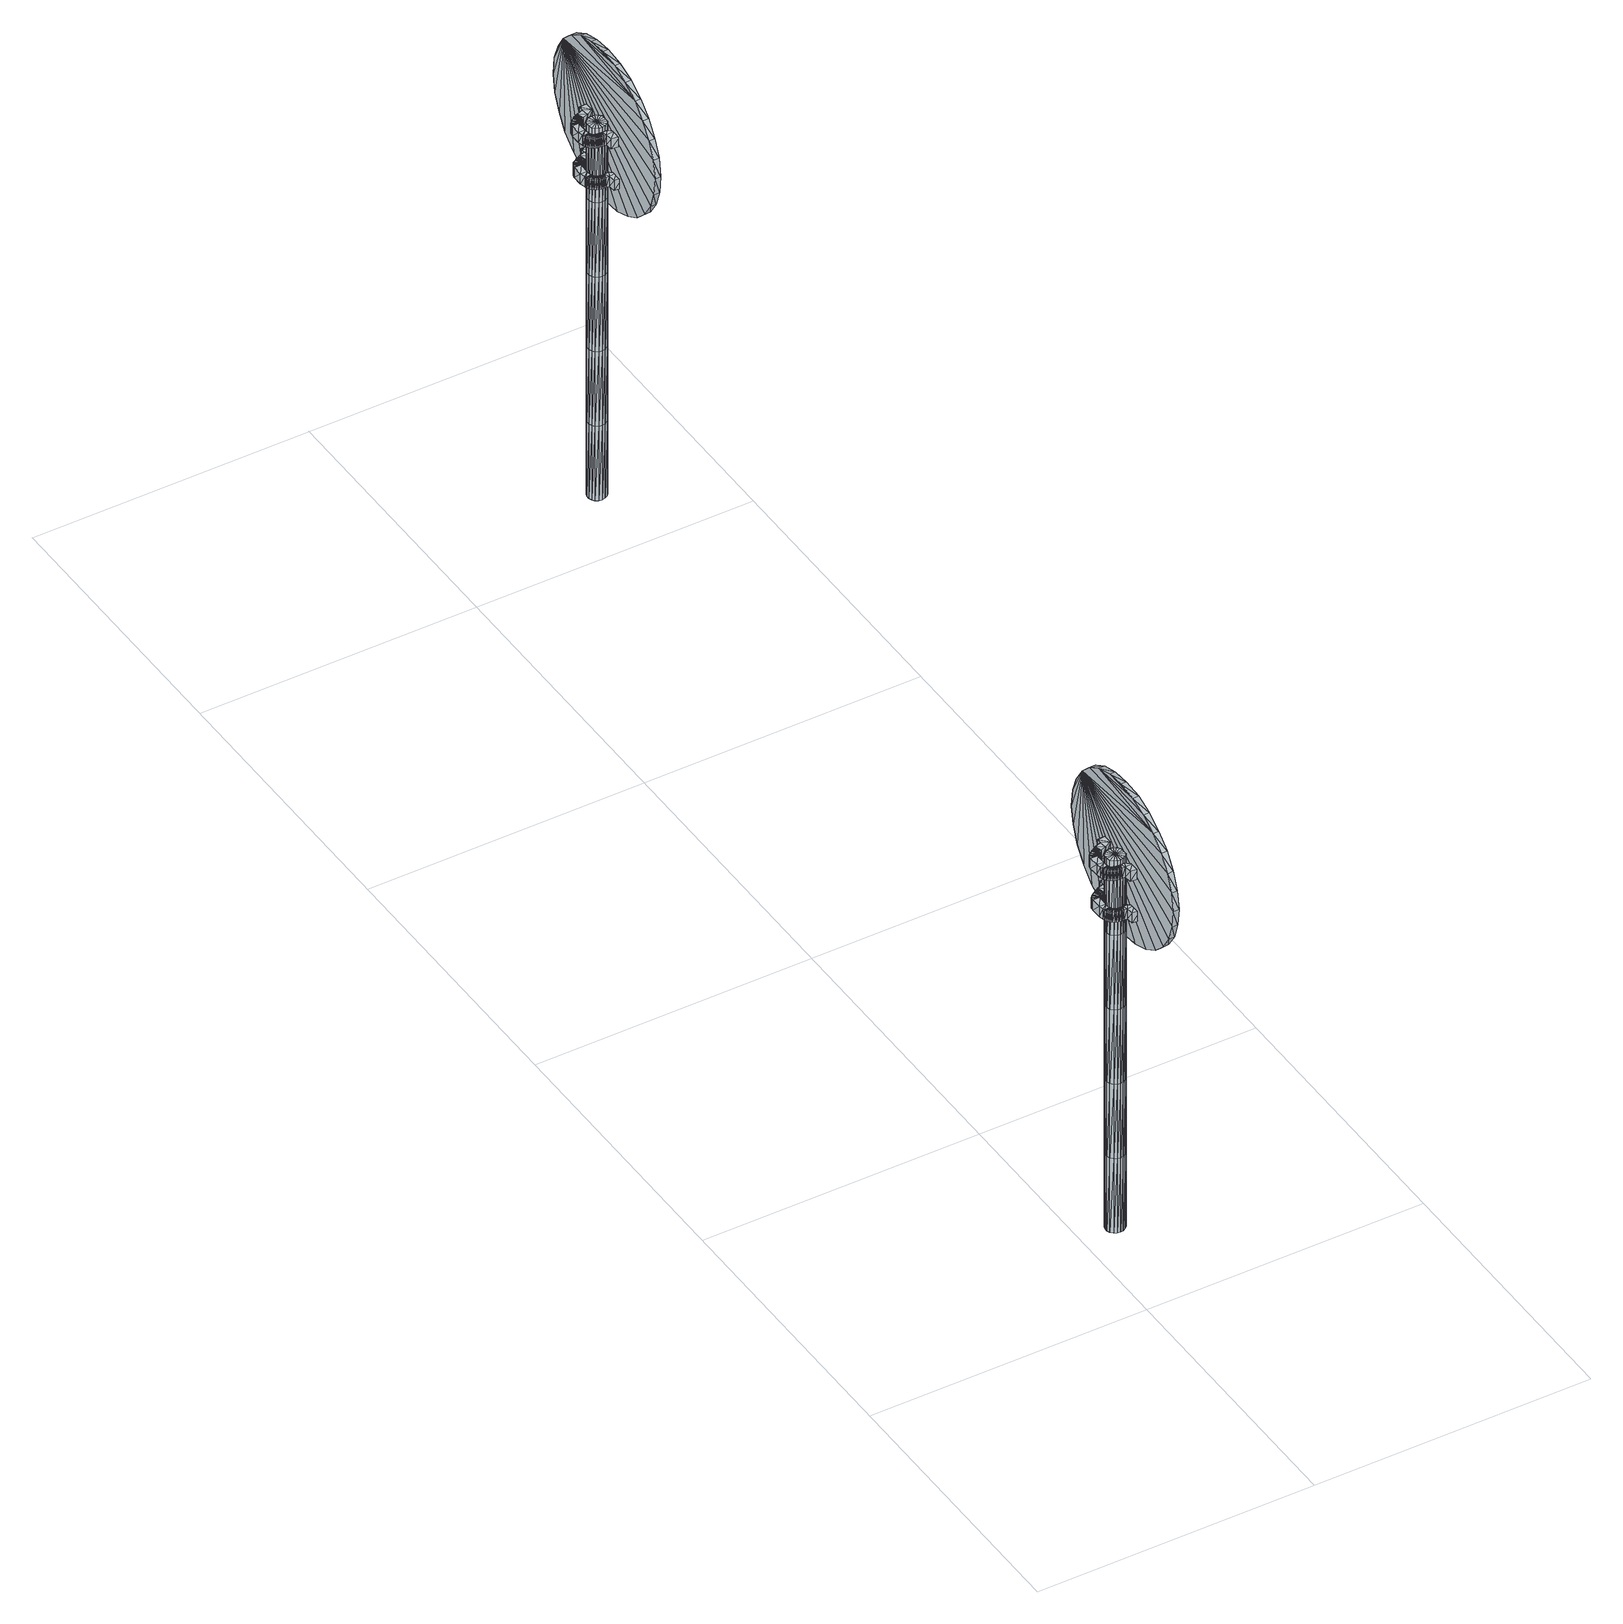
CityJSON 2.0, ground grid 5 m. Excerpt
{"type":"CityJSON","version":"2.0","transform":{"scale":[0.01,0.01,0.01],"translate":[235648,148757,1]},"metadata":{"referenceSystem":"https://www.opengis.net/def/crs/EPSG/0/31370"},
"CityObjects":{
"object1":{"type":"GenericCityObject","attributes":{"cluster":19,"mean_distance_to_centroid":0.103,"new_centroid_x":235648.18,"new_centroid_y":148758.38,"mean_distance_to_camera":10.66,"H1":0,"H2":0,"Z_final":110.62,"cluster2":-1,"proj_x":235645.13,"proj_y":148759.77,"id_line":62723,"bearing_l":24.47,"distance":3.35,"orientation":"right","G_obj":24.47},"geometry":[{"type":"MultiSurface","lod":"2","boundaries":[[[0,1,2]],[[2,1,3]],[[3,1,4]],[[4,1,5]],[[5,1,6]],[[1,7,6]],[[1,8,7]],[[1,9,8]],[[1,10,9]],[[1,11,10]],[[1,12,11]],[[1,13,12]],[[1,14,13]],[[15,14,1]],[[16,15,1]],[[17,16,1]],[[18,17,1]],[[0,18,1]],[[19,20,0]],[[19,0,2]],[[21,19,2]],[[21,2,3]],[[21,3,22]],[[22,3,4]],[[22,4,23]],[[23,4,5]],[[23,5,24]],[[24,5,6]],[[24,6,25]],[[25,6,7]],[[25,7,26]],[[26,7,8]],[[26,8,27]],[[8,9,27]],[[27,9,28]],[[9,10,28]],[[10,29,28]],[[10,11,29]],[[11,30,29]],[[11,12,30]],[[30,12,31]],[[31,12,13]],[[31,13,32]],[[32,13,14]],[[32,14,33]],[[33,14,15]],[[33,15,34]],[[34,15,16]],[[34,16,35]],[[35,16,17]],[[36,35,17]],[[18,36,17]],[[20,36,18]],[[20,18,0]],[[37,38,20]],[[37,20,19]],[[39,37,19]],[[21,39,19]],[[39,21,40]],[[40,21,22]],[[40,22,41]],[[41,22,23]],[[41,23,42]],[[42,23,24]],[[42,24,43]],[[43,24,25]],[[43,25,44]],[[44,25,26]],[[26,45,44]],[[26,27,45]],[[27,46,45]],[[27,28,46]],[[28,47,46]],[[28,29,47]],[[47,29,48]],[[29,30,48]],[[48,30,49]],[[49,30,31]],[[49,31,50]],[[50,31,32]],[[50,32,51]],[[51,32,33]],[[51,33,52]],[[52,33,34]],[[52,34,53]],[[53,34,35]],[[54,53,35]],[[54,35,36]],[[38,54,36]],[[38,36,20]],[[55,56,38]],[[55,38,37]],[[57,55,37]],[[57,37,39]],[[57,39,58]],[[58,39,40]],[[58,40,59]],[[59,40,41]],[[59,41,60]],[[60,41,42]],[[60,42,61]],[[61,42,43]],[[61,43,62]],[[62,43,44]],[[44,63,62]],[[44,45,63]],[[45,64,63]],[[45,46,64]],[[46,65,64]],[[46,47,65]],[[47,66,65]],[[47,48,66]],[[66,48,67]],[[67,48,49]],[[67,49,68]],[[68,49,50]],[[68,50,69]],[[69,50,51]],[[69,51,70]],[[70,51,52]],[[70,52,71]],[[71,52,53]],[[72,71,53]],[[72,53,54]],[[56,72,54]],[[56,54,38]],[[73,74,56]],[[73,56,55]],[[75,73,55]],[[75,55,57]],[[75,57,76]],[[76,57,58]],[[76,58,77]],[[77,58,59]],[[77,59,78]],[[78,59,60]],[[78,60,79]],[[79,60,61]],[[79,61,80]],[[80,61,62]],[[62,81,80]],[[62,63,81]],[[63,82,81]],[[63,64,82]],[[64,83,82]],[[64,65,83]],[[65,84,83]],[[65,66,84]],[[84,66,85]],[[85,66,67]],[[85,67,86]],[[86,67,68]],[[86,68,87]],[[87,68,69]],[[87,69,88]],[[88,69,70]],[[88,70,89]],[[89,70,71]],[[90,89,71]],[[90,71,72]],[[74,90,72]],[[74,72,56]],[[91,92,74]],[[91,74,73]],[[93,91,73]],[[93,73,75]],[[93,75,94]],[[94,75,76]],[[94,76,95]],[[95,76,77]],[[95,77,96]],[[96,77,78]],[[96,78,97]],[[97,78,79]],[[97,79,98]],[[98,79,80]],[[80,99,98]],[[80,81,99]],[[81,100,99]],[[81,82,100]],[[82,101,100]],[[82,83,101]],[[83,102,101]],[[83,84,102]],[[102,84,103]],[[103,84,85]],[[103,85,104]],[[104,85,86]],[[104,86,105]],[[105,86,87]],[[105,87,106]],[[106,87,88]],[[106,88,107]],[[107,88,89]],[[108,107,89]],[[108,89,90]],[[92,108,90]],[[92,90,74]],[[92,91,109]],[[91,93,109]],[[93,94,109]],[[94,95,109]],[[95,96,109]],[[109,96,97]],[[109,97,98]],[[109,98,99]],[[109,99,100]],[[109,100,101]],[[109,101,102]],[[109,102,103]],[[109,103,104]],[[105,109,104]],[[106,109,105]],[[107,109,106]],[[108,109,107]],[[92,109,108]],[[110,111,112]],[[113,112,114]],[[115,112,113]],[[116,112,115]],[[117,112,116]],[[118,112,117]],[[119,112,118]],[[120,112,119]],[[121,112,120]],[[122,112,121]],[[122,123,112]],[[123,110,112]],[[111,124,112]],[[124,125,112]],[[125,126,112]],[[126,127,112]],[[127,128,112]],[[128,129,112]],[[129,130,112]],[[130,131,112]],[[112,131,132]],[[131,133,132]],[[131,134,133]],[[133,134,135]],[[133,135,136]],[[135,137,136]],[[133,136,138]],[[136,139,138]],[[136,137,139]],[[137,140,139]],[[137,135,140]],[[135,141,140]],[[135,134,141]],[[134,142,141]],[[134,131,142]],[[131,143,142]],[[131,130,143]],[[143,130,144]],[[144,130,129]],[[144,129,145]],[[145,129,128]],[[145,128,146]],[[146,127,147]],[[147,127,126]],[[147,126,148]],[[148,126,125]],[[148,125,149]],[[149,125,124]],[[150,149,124]],[[150,124,111]],[[151,150,111]],[[151,111,110]],[[152,151,110]],[[152,110,123]],[[146,128,127]],[[153,123,122]],[[154,153,122]],[[154,122,121]],[[155,154,121]],[[155,121,120]],[[156,155,120]],[[156,120,119]],[[157,156,119]],[[157,119,118]],[[157,118,158]],[[158,118,117]],[[158,117,159]],[[153,152,123]],[[159,117,116]],[[159,116,160]],[[160,116,115]],[[160,115,161]],[[161,115,113]],[[161,113,162]],[[162,113,114]],[[162,114,163]],[[163,114,112]],[[163,112,164]],[[164,112,132]],[[132,165,164]],[[132,133,165]],[[133,138,165]],[[138,139,140]],[[161,162,163]],[[160,161,163]],[[159,160,163]],[[158,159,163]],[[157,158,163]],[[156,157,163]],[[155,156,163]],[[154,155,163]],[[153,154,163]],[[153,163,152]],[[152,163,151]],[[151,163,150]],[[150,163,149]],[[149,163,148]],[[148,163,147]],[[147,163,146]],[[146,163,145]],[[145,163,144]],[[144,163,143]],[[143,163,142]],[[163,164,142]],[[142,164,165]],[[142,165,141]],[[165,140,141]],[[165,138,140]],[[166,167,168]],[[168,167,169]],[[170,168,169]],[[170,169,171]],[[170,171,172]],[[172,171,173]],[[172,173,174]],[[174,173,175]],[[174,175,176]],[[176,175,177]],[[176,177,178]],[[178,177,179]],[[178,179,180]],[[180,179,181]],[[180,181,182]],[[182,181,183]],[[182,183,184]],[[184,183,185]],[[184,185,186]],[[186,185,187]],[[186,187,188]],[[188,187,189]],[[188,189,190]],[[190,189,191]],[[192,190,191]],[[192,191,193]],[[194,192,193]],[[194,193,195]],[[196,194,195]],[[196,195,197]],[[198,196,197]],[[198,197,199]],[[200,198,199]],[[200,199,201]],[[202,200,201]],[[202,201,203]],[[204,202,203]],[[204,203,205]],[[206,204,205]],[[206,205,207]],[[208,206,207]],[[208,207,209]],[[210,208,209]],[[210,209,211]],[[212,210,211]],[[212,211,213]],[[214,212,213]],[[214,213,215]],[[216,214,215]],[[216,215,217]],[[216,217,218]],[[218,217,219]],[[218,219,220]],[[220,219,221]],[[220,221,222]],[[222,221,223]],[[222,223,224]],[[224,223,225]],[[224,225,226]],[[226,225,227]],[[226,227,228]],[[228,227,229]],[[228,229,230]],[[230,229,231]],[[230,231,232]],[[232,231,233]],[[232,233,234]],[[234,233,235]],[[234,235,236]],[[236,235,237]],[[238,236,237]],[[238,237,239]],[[238,239,240]],[[240,239,241]],[[241,242,240]],[[241,243,242]],[[242,243,244]],[[244,243,245]],[[244,245,246]],[[246,245,247]],[[246,247,248]],[[248,247,249]],[[248,249,250]],[[250,249,251]],[[250,251,252]],[[252,251,253]],[[252,253,254]],[[254,253,255]],[[254,255,256]],[[256,255,257]],[[256,257,258]],[[258,257,259]],[[258,259,260]],[[260,259,261]],[[260,261,262]],[[262,261,263]],[[262,263,264]],[[264,263,265]],[[264,265,266]],[[266,265,267]],[[267,268,266]],[[267,269,268]],[[269,270,268]],[[269,271,270]],[[271,272,270]],[[271,273,272]],[[273,274,272]],[[273,275,274]],[[275,276,274]],[[275,277,276]],[[277,278,276]],[[277,279,278]],[[279,280,278]],[[279,281,280]],[[281,282,280]],[[281,283,282]],[[283,284,282]],[[283,285,284]],[[285,286,284]],[[285,287,286]],[[287,288,286]],[[287,289,288]],[[288,289,290]],[[290,289,291]],[[290,291,292]],[[292,291,293]],[[292,293,294]],[[294,293,295]],[[294,295,296]],[[296,295,297]],[[296,297,298]],[[298,297,299]],[[298,299,300]],[[300,299,301]],[[300,301,302]],[[302,301,303]],[[302,303,304]],[[304,303,305]],[[304,305,306]],[[306,305,307]],[[306,307,308]],[[308,307,309]],[[308,309,310]],[[310,309,311]],[[311,166,310]],[[311,167,166]],[[169,167,311]],[[169,311,171]],[[171,311,309]],[[173,171,309]],[[173,309,307]],[[175,173,307]],[[175,307,305]],[[177,175,305]],[[177,305,303]],[[179,177,303]],[[179,303,301]],[[181,179,301]],[[181,301,299]],[[183,181,299]],[[183,299,297]],[[183,297,295]],[[185,183,295]],[[185,295,293]],[[187,185,293]],[[187,293,291]],[[189,187,291]],[[189,291,289]],[[189,289,287]],[[189,287,285]],[[191,189,285]],[[191,285,283]],[[193,191,283]],[[195,193,283]],[[195,283,281]],[[197,195,281]],[[199,197,281]],[[201,199,281]],[[201,281,279]],[[203,201,279]],[[205,203,279]],[[205,279,277]],[[205,277,207]],[[207,277,209]],[[209,277,275]],[[209,275,211]],[[211,275,273]],[[211,273,213]],[[213,273,271]],[[213,271,215]],[[215,271,269]],[[215,269,217]],[[217,269,219]],[[219,269,267]],[[219,267,221]],[[221,267,265]],[[221,265,223]],[[223,265,263]],[[223,263,225]],[[225,263,261]],[[225,261,227]],[[227,261,259]],[[227,259,229]],[[229,259,257]],[[229,257,255]],[[229,255,231]],[[231,255,253]],[[231,253,233]],[[233,253,251]],[[233,251,235]],[[251,249,235]],[[235,249,247]],[[235,247,237]],[[247,245,237]],[[237,245,243]],[[237,243,239]],[[239,243,241]],[[238,240,242]],[[168,310,166]],[[170,310,168]],[[170,308,310]],[[172,308,170]],[[172,306,308]],[[174,306,172]],[[174,304,306]],[[176,304,174]],[[176,302,304]],[[178,302,176]],[[178,300,302]],[[180,300,178]],[[180,298,300]],[[182,298,180]],[[182,296,298]],[[182,294,296]],[[184,294,182]],[[184,292,294]],[[186,292,184]],[[186,290,292]],[[188,290,186]],[[188,288,290]],[[188,286,288]],[[188,284,286]],[[190,284,188]],[[190,282,284]],[[192,282,190]],[[194,282,192]],[[194,280,282]],[[196,280,194]],[[198,280,196]],[[200,280,198]],[[200,278,280]],[[202,278,200]],[[204,278,202]],[[204,276,278]],[[204,206,276]],[[206,208,276]],[[208,274,276]],[[208,210,274]],[[210,272,274]],[[210,212,272]],[[212,270,272]],[[212,214,270]],[[214,268,270]],[[214,216,268]],[[216,218,268]],[[218,266,268]],[[218,220,266]],[[220,264,266]],[[220,222,264]],[[222,262,264]],[[222,224,262]],[[224,260,262]],[[224,226,260]],[[226,258,260]],[[226,228,258]],[[228,256,258]],[[228,254,256]],[[228,230,254]],[[230,252,254]],[[230,232,252]],[[232,250,252]],[[232,234,250]],[[250,234,248]],[[234,246,248]],[[234,236,246]],[[246,236,244]],[[236,242,244]],[[236,238,242]],[[312,313,314]],[[314,313,315]],[[316,314,315]],[[316,315,317]],[[316,317,318]],[[318,317,319]],[[318,319,320]],[[320,319,321]],[[320,321,322]],[[322,321,323]],[[322,323,324]],[[324,323,325]],[[324,325,326]],[[326,325,327]],[[326,327,328]],[[328,327,329]],[[328,329,330]],[[330,329,331]],[[330,331,332]],[[332,331,333]],[[332,333,334]],[[334,333,335]],[[334,335,336]],[[336,335,337]],[[338,336,337]],[[338,337,339]],[[340,338,339]],[[340,339,341]],[[342,340,341]],[[342,341,343]],[[344,342,343]],[[344,343,345]],[[346,344,345]],[[346,345,347]],[[348,346,347]],[[348,347,349]],[[350,348,349]],[[350,349,351]],[[352,350,351]],[[352,351,353]],[[354,352,353]],[[354,353,355]],[[356,354,355]],[[356,355,357]],[[358,356,357]],[[358,357,359]],[[360,358,359]],[[360,359,361]],[[362,360,361]],[[362,361,363]],[[362,363,364]],[[364,363,365]],[[364,365,366]],[[366,365,367]],[[366,367,368]],[[368,367,369]],[[368,369,370]],[[370,369,371]],[[370,371,372]],[[372,371,373]],[[372,373,374]],[[374,373,375]],[[374,375,376]],[[376,375,377]],[[376,377,378]],[[378,377,379]],[[378,379,380]],[[380,379,381]],[[380,381,382]],[[382,381,383]],[[384,382,383]],[[384,383,385]],[[384,385,386]],[[386,385,387]],[[387,388,386]],[[387,389,388]],[[388,389,390]],[[390,389,391]],[[390,391,392]],[[392,391,393]],[[392,393,394]],[[394,393,395]],[[394,395,396]],[[396,395,397]],[[396,397,398]],[[398,397,399]],[[398,399,400]],[[400,399,401]],[[400,401,402]],[[402,401,403]],[[402,403,404]],[[404,403,405]],[[404,405,406]],[[406,405,407]],[[406,407,408]],[[408,407,409]],[[408,409,410]],[[410,409,411]],[[410,411,412]],[[412,411,413]],[[413,414,412]],[[413,415,414]],[[415,416,414]],[[415,417,416]],[[417,418,416]],[[417,419,418]],[[419,420,418]],[[419,421,420]],[[421,422,420]],[[421,423,422]],[[423,424,422]],[[423,425,424]],[[425,426,424]],[[425,427,426]],[[427,428,426]],[[427,429,428]],[[429,430,428]],[[429,431,430]],[[431,432,430]],[[431,433,432]],[[433,434,432]],[[433,435,434]],[[434,435,436]],[[436,435,437]],[[436,437,438]],[[438,437,439]],[[438,439,440]],[[440,439,441]],[[440,441,442]],[[442,441,443]],[[442,443,444]],[[444,443,445]],[[444,445,446]],[[446,445,447]],[[446,447,448]],[[448,447,449]],[[448,449,450]],[[450,449,451]],[[450,451,452]],[[452,451,453]],[[452,453,454]],[[454,453,455]],[[454,455,456]],[[456,455,457]],[[457,312,456]],[[457,313,312]],[[315,313,457]],[[315,457,317]],[[317,457,455]],[[319,317,455]],[[319,455,453]],[[321,319,453]],[[321,453,451]],[[323,321,451]],[[323,451,449]],[[325,323,449]],[[325,449,447]],[[327,325,447]],[[327,447,445]],[[329,327,445]],[[329,445,443]],[[329,443,441]],[[331,329,441]],[[331,441,439]],[[333,331,439]],[[333,439,437]],[[335,333,437]],[[335,437,435]],[[335,435,433]],[[335,433,431]],[[337,335,431]],[[337,431,429]],[[339,337,429]],[[341,339,429]],[[341,429,427]],[[343,341,427]],[[345,343,427]],[[347,345,427]],[[347,427,425]],[[349,347,425]],[[351,349,425]],[[351,425,423]],[[351,423,353]],[[353,423,355]],[[355,423,421]],[[355,421,357]],[[357,421,419]],[[357,419,359]],[[359,419,417]],[[359,417,361]],[[361,417,415]],[[361,415,363]],[[363,415,365]],[[365,415,413]],[[365,413,367]],[[367,413,411]],[[367,411,369]],[[369,411,409]],[[369,409,371]],[[371,409,407]],[[371,407,373]],[[373,407,405]],[[373,405,375]],[[375,405,403]],[[375,403,401]],[[375,401,377]],[[377,401,399]],[[377,399,379]],[[379,399,397]],[[379,397,381]],[[397,395,381]],[[381,395,393]],[[381,393,383]],[[393,391,383]],[[383,391,389]],[[383,389,385]],[[385,389,387]],[[384,386,388]],[[314,456,312]],[[316,456,314]],[[316,454,456]],[[318,454,316]],[[318,452,454]],[[320,452,318]],[[320,450,452]],[[322,450,320]],[[322,448,450]],[[324,448,322]],[[324,446,448]],[[326,446,324]],[[326,444,446]],[[328,444,326]],[[328,442,444]],[[328,440,442]],[[330,440,328]],[[330,438,440]],[[332,438,330]],[[332,436,438]],[[334,436,332]],[[334,434,436]],[[334,432,434]],[[334,430,432]],[[336,430,334]],[[336,428,430]],[[338,428,336]],[[340,428,338]],[[340,426,428]],[[342,426,340]],[[344,426,342]],[[346,426,344]],[[346,424,426]],[[348,424,346]],[[350,424,348]],[[350,422,424]],[[350,352,422]],[[352,354,422]],[[354,420,422]],[[354,356,420]],[[356,418,420]],[[356,358,418]],[[358,416,418]],[[358,360,416]],[[360,414,416]],[[360,362,414]],[[362,364,414]],[[364,412,414]],[[364,366,412]],[[366,410,412]],[[366,368,410]],[[368,408,410]],[[368,370,408]],[[370,406,408]],[[370,372,406]],[[372,404,406]],[[372,374,404]],[[374,402,404]],[[374,400,402]],[[374,376,400]],[[376,398,400]],[[376,378,398]],[[378,396,398]],[[378,380,396]],[[396,380,394]],[[380,392,394]],[[380,382,392]],[[392,382,390]],[[382,388,390]],[[382,384,388]]]}]},
"object2":{"type":"GenericCityObject","attributes":{"cluster":22,"mean_distance_to_centroid":0.127,"new_centroid_x":235650.57,"new_centroid_y":148777.79,"mean_distance_to_camera":4.57,"H1":0,"H2":0,"Z_final":112.27,"cluster2":-1,"proj_x":235647.26,"proj_y":148779.83,"id_line":62696,"bearing_l":211.67,"distance":3.89,"orientation":"left","G_obj":31.67},"geometry":[{"type":"MultiSurface","lod":"2","boundaries":[[[458,459,460]],[[460,459,461]],[[461,459,462]],[[462,459,463]],[[463,459,464]],[[459,465,464]],[[459,466,465]],[[459,467,466]],[[459,468,467]],[[459,469,468]],[[459,470,469]],[[459,471,470]],[[459,472,471]],[[473,472,459]],[[474,473,459]],[[475,474,459]],[[476,475,459]],[[458,476,459]],[[477,478,458]],[[477,458,460]],[[479,477,460]],[[479,460,461]],[[479,461,480]],[[480,461,462]],[[480,462,481]],[[481,462,463]],[[481,463,482]],[[482,463,464]],[[482,464,483]],[[483,464,465]],[[483,465,484]],[[484,465,466]],[[484,466,485]],[[466,467,485]],[[485,467,486]],[[467,468,486]],[[468,487,486]],[[468,469,487]],[[469,488,487]],[[469,470,488]],[[488,470,489]],[[489,470,471]],[[489,471,490]],[[490,471,472]],[[490,472,491]],[[491,472,473]],[[491,473,492]],[[492,473,474]],[[492,474,493]],[[493,474,475]],[[494,493,475]],[[476,494,475]],[[478,494,476]],[[478,476,458]],[[495,496,478]],[[495,478,477]],[[497,495,477]],[[479,497,477]],[[497,479,498]],[[498,479,480]],[[498,480,499]],[[499,480,481]],[[499,481,500]],[[500,481,482]],[[500,482,501]],[[501,482,483]],[[501,483,502]],[[502,483,484]],[[484,503,502]],[[484,485,503]],[[485,504,503]],[[485,486,504]],[[486,505,504]],[[486,487,505]],[[505,487,506]],[[487,488,506]],[[506,488,507]],[[507,488,489]],[[507,489,508]],[[508,489,490]],[[508,490,509]],[[509,490,491]],[[509,491,510]],[[510,491,492]],[[510,492,511]],[[511,492,493]],[[512,511,493]],[[512,493,494]],[[496,512,494]],[[496,494,478]],[[513,514,496]],[[513,496,495]],[[515,513,495]],[[515,495,497]],[[515,497,516]],[[516,497,498]],[[516,498,517]],[[517,498,499]],[[517,499,518]],[[518,499,500]],[[518,500,519]],[[519,500,501]],[[519,501,520]],[[520,501,502]],[[502,521,520]],[[502,503,521]],[[503,522,521]],[[503,504,522]],[[504,523,522]],[[504,505,523]],[[505,524,523]],[[505,506,524]],[[524,506,525]],[[525,506,507]],[[525,507,526]],[[526,507,508]],[[526,508,527]],[[527,508,509]],[[527,509,528]],[[528,509,510]],[[528,510,529]],[[529,510,511]],[[530,529,511]],[[530,511,512]],[[514,530,512]],[[514,512,496]],[[531,532,514]],[[531,514,513]],[[533,531,513]],[[533,513,515]],[[533,515,534]],[[534,515,516]],[[534,516,535]],[[535,516,517]],[[535,517,536]],[[536,517,518]],[[536,518,537]],[[537,518,519]],[[537,519,538]],[[538,519,520]],[[520,539,538]],[[520,521,539]],[[521,540,539]],[[521,522,540]],[[522,541,540]],[[522,523,541]],[[523,542,541]],[[523,524,542]],[[542,524,543]],[[543,524,525]],[[543,525,544]],[[544,525,526]],[[544,526,545]],[[545,526,527]],[[545,527,546]],[[546,527,528]],[[546,528,547]],[[547,528,529]],[[548,547,529]],[[548,529,530]],[[532,548,530]],[[532,530,514]],[[549,550,532]],[[549,532,531]],[[551,549,531]],[[551,531,533]],[[551,533,552]],[[552,533,534]],[[552,534,553]],[[553,534,535]],[[553,535,554]],[[554,535,536]],[[554,536,555]],[[555,536,537]],[[555,537,556]],[[556,537,538]],[[538,557,556]],[[538,539,557]],[[539,558,557]],[[539,540,558]],[[540,559,558]],[[540,541,559]],[[541,560,559]],[[541,542,560]],[[560,542,561]],[[561,542,543]],[[561,543,562]],[[562,543,544]],[[562,544,563]],[[563,544,545]],[[563,545,564]],[[564,545,546]],[[564,546,565]],[[565,546,547]],[[566,565,547]],[[566,547,548]],[[550,566,548]],[[550,548,532]],[[550,549,567]],[[549,551,567]],[[551,552,567]],[[552,553,567]],[[553,554,567]],[[567,554,555]],[[567,555,556]],[[567,556,557]],[[567,557,558]],[[567,558,559]],[[567,559,560]],[[567,560,561]],[[567,561,562]],[[563,567,562]],[[564,567,563]],[[565,567,564]],[[566,567,565]],[[550,567,566]],[[568,569,570]],[[571,570,572]],[[573,570,571]],[[574,570,573]],[[575,570,574]],[[576,570,575]],[[577,570,576]],[[578,570,577]],[[579,570,578]],[[580,570,579]],[[580,581,570]],[[581,568,570]],[[569,582,570]],[[582,583,570]],[[583,584,570]],[[584,585,570]],[[585,586,570]],[[586,587,570]],[[587,588,570]],[[588,589,570]],[[570,589,590]],[[589,591,590]],[[589,592,591]],[[591,592,593]],[[591,593,594]],[[593,595,594]],[[591,594,596]],[[594,597,596]],[[594,595,597]],[[595,598,597]],[[595,593,598]],[[593,599,598]],[[593,592,599]],[[592,600,599]],[[592,589,600]],[[589,601,600]],[[589,588,601]],[[601,588,602]],[[602,588,587]],[[602,587,603]],[[603,587,586]],[[603,586,604]],[[604,585,605]],[[605,585,584]],[[605,584,606]],[[606,584,583]],[[606,583,607]],[[607,583,582]],[[608,607,582]],[[608,582,569]],[[609,608,569]],[[609,569,568]],[[610,609,568]],[[610,568,581]],[[604,586,585]],[[611,581,580]],[[612,611,580]],[[612,580,579]],[[613,612,579]],[[613,579,578]],[[614,613,578]],[[614,578,577]],[[615,614,577]],[[615,577,576]],[[615,576,616]],[[616,576,575]],[[616,575,617]],[[611,610,581]],[[617,575,574]],[[617,574,618]],[[618,574,573]],[[618,573,619]],[[619,573,571]],[[619,571,620]],[[620,571,572]],[[620,572,621]],[[621,572,570]],[[621,570,622]],[[622,570,590]],[[590,623,622]],[[590,591,623]],[[591,596,623]],[[596,597,598]],[[619,620,621]],[[618,619,621]],[[617,618,621]],[[616,617,621]],[[615,616,621]],[[614,615,621]],[[613,614,621]],[[612,613,621]],[[611,612,621]],[[611,621,610]],[[610,621,609]],[[609,621,608]],[[608,621,607]],[[607,621,606]],[[606,621,605]],[[605,621,604]],[[604,621,603]],[[603,621,602]],[[602,621,601]],[[601,621,600]],[[621,622,600]],[[600,622,623]],[[600,623,599]],[[623,598,599]],[[623,596,598]],[[624,625,626]],[[626,625,627]],[[628,626,627]],[[628,627,629]],[[628,629,630]],[[630,629,631]],[[630,631,632]],[[632,631,633]],[[632,633,634]],[[634,633,635]],[[634,635,636]],[[636,635,637]],[[636,637,638]],[[638,637,639]],[[638,639,640]],[[640,639,641]],[[640,641,642]],[[642,641,643]],[[642,643,644]],[[644,643,645]],[[644,645,646]],[[646,645,647]],[[646,647,648]],[[648,647,649]],[[650,648,649]],[[650,649,651]],[[652,650,651]],[[652,651,653]],[[654,652,653]],[[654,653,655]],[[656,654,655]],[[656,655,657]],[[658,656,657]],[[658,657,659]],[[660,658,659]],[[660,659,661]],[[662,660,661]],[[662,661,663]],[[664,662,663]],[[664,663,665]],[[666,664,665]],[[666,665,667]],[[668,666,667]],[[668,667,669]],[[670,668,669]],[[670,669,671]],[[672,670,671]],[[672,671,673]],[[674,672,673]],[[674,673,675]],[[674,675,676]],[[676,675,677]],[[676,677,678]],[[678,677,679]],[[678,679,680]],[[680,679,681]],[[680,681,682]],[[682,681,683]],[[682,683,684]],[[684,683,685]],[[684,685,686]],[[686,685,687]],[[686,687,688]],[[688,687,689]],[[688,689,690]],[[690,689,691]],[[690,691,692]],[[692,691,693]],[[692,693,694]],[[694,693,695]],[[696,694,695]],[[696,695,697]],[[696,697,698]],[[698,697,699]],[[699,700,698]],[[699,701,700]],[[700,701,702]],[[702,701,703]],[[702,703,704]],[[704,703,705]],[[704,705,706]],[[706,705,707]],[[706,707,708]],[[708,707,709]],[[708,709,710]],[[710,709,711]],[[710,711,712]],[[712,711,713]],[[712,713,714]],[[714,713,715]],[[714,715,716]],[[716,715,717]],[[716,717,718]],[[718,717,719]],[[718,719,720]],[[720,719,721]],[[720,721,722]],[[722,721,723]],[[722,723,724]],[[724,723,725]],[[725,726,724]],[[725,727,726]],[[727,728,726]],[[727,729,728]],[[729,730,728]],[[729,731,730]],[[731,732,730]],[[731,733,732]],[[733,734,732]],[[733,735,734]],[[735,736,734]],[[735,737,736]],[[737,738,736]],[[737,739,738]],[[739,740,738]],[[739,741,740]],[[741,742,740]],[[741,743,742]],[[743,744,742]],[[743,745,744]],[[745,746,744]],[[745,747,746]],[[746,747,748]],[[748,747,749]],[[748,749,750]],[[750,749,751]],[[750,751,752]],[[752,751,753]],[[752,753,754]],[[754,753,755]],[[754,755,756]],[[756,755,757]],[[756,757,758]],[[758,757,759]],[[758,759,760]],[[760,759,761]],[[760,761,762]],[[762,761,763]],[[762,763,764]],[[764,763,765]],[[764,765,766]],[[766,765,767]],[[766,767,768]],[[768,767,769]],[[769,624,768]],[[769,625,624]],[[627,625,769]],[[627,769,629]],[[629,769,767]],[[631,629,767]],[[631,767,765]],[[633,631,765]],[[633,765,763]],[[635,633,763]],[[635,763,761]],[[637,635,761]],[[637,761,759]],[[639,637,759]],[[639,759,757]],[[641,639,757]],[[641,757,755]],[[641,755,753]],[[643,641,753]],[[643,753,751]],[[645,643,751]],[[645,751,749]],[[647,645,749]],[[647,749,747]],[[647,747,745]],[[647,745,743]],[[649,647,743]],[[649,743,741]],[[651,649,741]],[[653,651,741]],[[653,741,739]],[[655,653,739]],[[657,655,739]],[[659,657,739]],[[659,739,737]],[[661,659,737]],[[663,661,737]],[[663,737,735]],[[663,735,665]],[[665,735,667]],[[667,735,733]],[[667,733,669]],[[669,733,731]],[[669,731,671]],[[671,731,729]],[[671,729,673]],[[673,729,727]],[[673,727,675]],[[675,727,677]],[[677,727,725]],[[677,725,679]],[[679,725,723]],[[679,723,681]],[[681,723,721]],[[681,721,683]],[[683,721,719]],[[683,719,685]],[[685,719,717]],[[685,717,687]],[[687,717,715]],[[687,715,713]],[[687,713,689]],[[689,713,711]],[[689,711,691]],[[691,711,709]],[[691,709,693]],[[709,707,693]],[[693,707,705]],[[693,705,695]],[[705,703,695]],[[695,703,701]],[[695,701,697]],[[697,701,699]],[[696,698,700]],[[626,768,624]],[[628,768,626]],[[628,766,768]],[[630,766,628]],[[630,764,766]],[[632,764,630]],[[632,762,764]],[[634,762,632]],[[634,760,762]],[[636,760,634]],[[636,758,760]],[[638,758,636]],[[638,756,758]],[[640,756,638]],[[640,754,756]],[[640,752,754]],[[642,752,640]],[[642,750,752]],[[644,750,642]],[[644,748,750]],[[646,748,644]],[[646,746,748]],[[646,744,746]],[[646,742,744]],[[648,742,646]],[[648,740,742]],[[650,740,648]],[[652,740,650]],[[652,738,740]],[[654,738,652]],[[656,738,654]],[[658,738,656]],[[658,736,738]],[[660,736,658]],[[662,736,660]],[[662,734,736]],[[662,664,734]],[[664,666,734]],[[666,732,734]],[[666,668,732]],[[668,730,732]],[[668,670,730]],[[670,728,730]],[[670,672,728]],[[672,726,728]],[[672,674,726]],[[674,676,726]],[[676,724,726]],[[676,678,724]],[[678,722,724]],[[678,680,722]],[[680,720,722]],[[680,682,720]],[[682,718,720]],[[682,684,718]],[[684,716,718]],[[684,686,716]],[[686,714,716]],[[686,712,714]],[[686,688,712]],[[688,710,712]],[[688,690,710]],[[690,708,710]],[[690,692,708]],[[708,692,706]],[[692,704,706]],[[692,694,704]],[[704,694,702]],[[694,700,702]],[[694,696,700]],[[770,771,772]],[[772,771,773]],[[774,772,773]],[[774,773,775]],[[774,775,776]],[[776,775,777]],[[776,777,778]],[[778,777,779]],[[778,779,780]],[[780,779,781]],[[780,781,782]],[[782,781,783]],[[782,783,784]],[[784,783,785]],[[784,785,786]],[[786,785,787]],[[786,787,788]],[[788,787,789]],[[788,789,790]],[[790,789,791]],[[790,791,792]],[[792,791,793]],[[792,793,794]],[[794,793,795]],[[796,794,795]],[[796,795,797]],[[798,796,797]],[[798,797,799]],[[800,798,799]],[[800,799,801]],[[802,800,801]],[[802,801,803]],[[804,802,803]],[[804,803,805]],[[806,804,805]],[[806,805,807]],[[808,806,807]],[[808,807,809]],[[810,808,809]],[[810,809,811]],[[812,810,811]],[[812,811,813]],[[814,812,813]],[[814,813,815]],[[816,814,815]],[[816,815,817]],[[818,816,817]],[[818,817,819]],[[820,818,819]],[[820,819,821]],[[820,821,822]],[[822,821,823]],[[822,823,824]],[[824,823,825]],[[824,825,826]],[[826,825,827]],[[826,827,828]],[[828,827,829]],[[828,829,830]],[[830,829,831]],[[830,831,832]],[[832,831,833]],[[832,833,834]],[[834,833,835]],[[834,835,836]],[[836,835,837]],[[836,837,838]],[[838,837,839]],[[838,839,840]],[[840,839,841]],[[842,840,841]],[[842,841,843]],[[842,843,844]],[[844,843,845]],[[845,846,844]],[[845,847,846]],[[846,847,848]],[[848,847,849]],[[848,849,850]],[[850,849,851]],[[850,851,852]],[[852,851,853]],[[852,853,854]],[[854,853,855]],[[854,855,856]],[[856,855,857]],[[856,857,858]],[[858,857,859]],[[858,859,860]],[[860,859,861]],[[860,861,862]],[[862,861,863]],[[862,863,864]],[[864,863,865]],[[864,865,866]],[[866,865,867]],[[866,867,868]],[[868,867,869]],[[868,869,870]],[[870,869,871]],[[871,872,870]],[[871,873,872]],[[873,874,872]],[[873,875,874]],[[875,876,874]],[[875,877,876]],[[877,878,876]],[[877,879,878]],[[879,880,878]],[[879,881,880]],[[881,882,880]],[[881,883,882]],[[883,884,882]],[[883,885,884]],[[885,886,884]],[[885,887,886]],[[887,888,886]],[[887,889,888]],[[889,890,888]],[[889,891,890]],[[891,892,890]],[[891,893,892]],[[892,893,894]],[[894,893,895]],[[894,895,896]],[[896,895,897]],[[896,897,898]],[[898,897,899]],[[898,899,900]],[[900,899,901]],[[900,901,902]],[[902,901,903]],[[902,903,904]],[[904,903,905]],[[904,905,906]],[[906,905,907]],[[906,907,908]],[[908,907,909]],[[908,909,910]],[[910,909,911]],[[910,911,912]],[[912,911,913]],[[912,913,914]],[[914,913,915]],[[915,770,914]],[[915,771,770]],[[773,771,915]],[[773,915,775]],[[775,915,913]],[[777,775,913]],[[777,913,911]],[[779,777,911]],[[779,911,909]],[[781,779,909]],[[781,909,907]],[[783,781,907]],[[783,907,905]],[[785,783,905]],[[785,905,903]],[[787,785,903]],[[787,903,901]],[[787,901,899]],[[789,787,899]],[[789,899,897]],[[791,789,897]],[[791,897,895]],[[793,791,895]],[[793,895,893]],[[793,893,891]],[[793,891,889]],[[795,793,889]],[[795,889,887]],[[797,795,887]],[[799,797,887]],[[799,887,885]],[[801,799,885]],[[803,801,885]],[[805,803,885]],[[805,885,883]],[[807,805,883]],[[809,807,883]],[[809,883,881]],[[809,881,811]],[[811,881,813]],[[813,881,879]],[[813,879,815]],[[815,879,877]],[[815,877,817]],[[817,877,875]],[[817,875,819]],[[819,875,873]],[[819,873,821]],[[821,873,823]],[[823,873,871]],[[823,871,825]],[[825,871,869]],[[825,869,827]],[[827,869,867]],[[827,867,829]],[[829,867,865]],[[829,865,831]],[[831,865,863]],[[831,863,833]],[[833,863,861]],[[833,861,859]],[[833,859,835]],[[835,859,857]],[[835,857,837]],[[837,857,855]],[[837,855,839]],[[855,853,839]],[[839,853,851]],[[839,851,841]],[[851,849,841]],[[841,849,847]],[[841,847,843]],[[843,847,845]],[[842,844,846]],[[772,914,770]],[[774,914,772]],[[774,912,914]],[[776,912,774]],[[776,910,912]],[[778,910,776]],[[778,908,910]],[[780,908,778]],[[780,906,908]],[[782,906,780]],[[782,904,906]],[[784,904,782]],[[784,902,904]],[[786,902,784]],[[786,900,902]],[[786,898,900]],[[788,898,786]],[[788,896,898]],[[790,896,788]],[[790,894,896]],[[792,894,790]],[[792,892,894]],[[792,890,892]],[[792,888,890]],[[794,888,792]],[[794,886,888]],[[796,886,794]],[[798,886,796]],[[798,884,886]],[[800,884,798]],[[802,884,800]],[[804,884,802]],[[804,882,884]],[[806,882,804]],[[808,882,806]],[[808,880,882]],[[808,810,880]],[[810,812,880]],[[812,878,880]],[[812,814,878]],[[814,876,878]],[[814,816,876]],[[816,874,876]],[[816,818,874]],[[818,872,874]],[[818,820,872]],[[820,822,872]],[[822,870,872]],[[822,824,870]],[[824,868,870]],[[824,826,868]],[[826,866,868]],[[826,828,866]],[[828,864,866]],[[828,830,864]],[[830,862,864]],[[830,832,862]],[[832,860,862]],[[832,858,860]],[[832,834,858]],[[834,856,858]],[[834,836,856]],[[836,854,856]],[[836,838,854]],[[854,838,852]],[[838,850,852]],[[838,840,850]],[[850,840,848]],[[840,846,848]],[[840,842,846]]]}]}
},
"vertices":[
[64,215,1],[64,199,1],[58,214,1],[53,211,1],[49,207,1],[47,201,1],[47,196,1],[49,190,1],[53,186,1],[58,183,1],[64,182,1],[69,183,1],[74,186,1],[78,190,1],[80,196,1],[80,201,1],[78,207,1],[74,211,1],[69,214,1],[58,214,150],[64,215,150],[53,211,150],[49,207,150],[47,201,150],[47,196,150],[49,190,150],[53,186,150],[58,183,150],[64,182,150],[69,183,150],[74,186,150],[78,190,150],[80,196,150],[80,201,150],[78,207,150],[74,211,150],[69,214,150],[58,214,299],[64,215,299],[53,211,299],[49,207,299],[47,201,299],[47,196,299],[49,190,299],[53,186,299],[58,183,299],[64,182,299],[69,183,299],[74,186,299],[78,190,299],[80,196,299],[80,201,299],[78,207,299],[74,211,299],[69,214,299],[58,214,448],[64,215,448],[53,211,448],[49,207,448],[47,201,448],[47,196,448],[49,190,448],[53,186,448],[58,183,448],[64,182,448],[69,183,448],[74,186,448],[78,190,448],[80,196,448],[80,201,448],[78,207,448],[74,211,448],[69,214,448],[58,214,597],[64,215,597],[53,211,597],[49,207,597],[47,201,597],[47,196,597],[49,190,597],[53,186,597],[58,183,597],[64,182,597],[69,183,597],[74,186,597],[78,190,597],[80,196,597],[80,201,597],[78,207,597],[74,211,597],[69,214,597],[58,214,746],[64,215,746],[53,211,746],[49,207,746],[47,201,746],[47,196,746],[49,190,746],[53,186,746],[58,183,746],[64,182,746],[69,183,746],[74,186,746],[78,190,746],[80,196,746],[80,201,746],[78,207,746],[74,211,746],[69,214,746],[64,199,746],[81,135,593],[81,107,610],[77,319,822],[78,349,763],[77,337,794],[78,353,728],[79,349,694],[79,337,662],[80,319,634],[80,296,610],[81,268,593],[81,236,581],[81,202,577],[81,167,581],[81,84,634],[80,66,662],[80,55,694],[79,51,728],[79,55,763],[78,66,794],[77,84,822],[77,107,846],[76,296,846],[76,268,864],[77,135,864],[76,167,875],[76,236,875],[76,202,879],[86,236,875],[86,202,879],[87,167,875],[87,135,864],[87,107,846],[88,84,823],[88,66,795],[89,55,763],[90,51,728],[90,55,694],[91,66,662],[91,84,634],[92,107,611],[92,135,593],[92,167,581],[92,202,577],[92,236,581],[91,268,593],[91,296,611],[90,319,634],[90,337,662],[89,349,694],[89,353,728],[88,349,763],[87,337,795],[87,319,823],[87,296,846],[87,268,864],[85,254,652],[85,254,632],[68,253,652],[68,253,632],[69,244,652],[69,244,632],[57,240,652],[57,240,632],[56,239,652],[56,239,632],[54,238,652],[54,238,632],[52,237,652],[52,237,632],[51,236,652],[51,236,632],[49,235,652],[49,235,632],[47,234,652],[47,234,632],[46,233,652],[46,233,632],[41,230,652],[41,230,632],[39,228,652],[39,228,632],[38,227,652],[38,227,632],[37,226,652],[37,226,632],[36,224,652],[36,224,632],[36,222,652],[36,222,632],[36,221,652],[36,221,632],[35,219,652],[35,219,632],[36,201,652],[36,201,632],[37,192,652],[37,192,632],[38,189,652],[38,189,632],[38,187,652],[38,187,632],[39,185,652],[39,185,632],[41,183,652],[41,183,632],[42,181,652],[42,181,632],[44,179,652],[44,179,632],[46,178,652],[46,178,632],[49,176,652],[49,176,632],[51,175,652],[51,175,632],[54,174,652],[54,174,632],[56,174,652],[56,174,632],[59,173,652],[59,173,632],[61,173,652],[61,173,632],[64,173,652],[64,173,632],[70,173,652],[70,173,632],[71,160,652],[71,160,632],[85,159,652],[85,159,632],[85,175,652],[85,175,632],[75,182,652],[75,182,632],[67,182,652],[67,182,632],[65,181,652],[65,181,632],[63,182,652],[63,182,632],[62,182,652],[62,182,632],[60,182,652],[60,182,632],[58,182,652],[58,182,632],[57,182,652],[57,182,632],[55,183,652],[55,183,632],[54,184,652],[54,184,632],[52,184,652],[52,184,632],[51,185,652],[51,185,632],[50,186,652],[50,186,632],[50,188,652],[50,188,632],[49,189,652],[49,189,632],[49,191,652],[49,191,632],[48,200,652],[48,200,632],[48,219,652],[48,219,632],[48,220,652],[48,220,632],[48,221,652],[48,221,632],[49,222,652],[49,222,632],[49,223,652],[49,223,632],[50,224,652],[50,224,632],[51,225,652],[51,225,632],[52,225,652],[52,225,632],[53,226,652],[53,226,632],[54,226,652],[54,226,632],[55,227,652],[55,227,632],[56,227,652],[56,227,632],[58,228,652],[58,228,632],[59,228,652],[59,228,632],[60,228,652],[60,228,632],[70,230,652],[70,230,632],[82,237,652],[82,237,632],[81,254,737],[81,254,717],[64,253,737],[64,253,717],[64,244,737],[64,244,717],[53,240,737],[53,240,717],[52,239,737],[52,239,717],[50,238,737],[50,238,717],[48,237,737],[48,237,717],[47,236,737],[47,236,717],[45,235,737],[45,235,717],[43,234,737],[43,234,717],[42,233,737],[42,233,717],[37,230,737],[37,230,717],[35,228,737],[35,228,717],[34,227,737],[34,227,717],[33,226,737],[33,226,717],[32,224,737],[32,224,717],[32,222,737],[32,222,717],[32,221,737],[32,221,717],[31,219,737],[31,219,717],[32,201,737],[32,201,717],[33,192,737],[33,192,717],[34,189,737],[34,189,717],[34,187,737],[34,187,717],[35,185,737],[35,185,717],[37,183,737],[37,183,717],[38,181,737],[38,181,717],[40,179,737],[40,179,717],[42,178,737],[42,178,717],[45,176,737],[45,176,717],[47,175,737],[47,175,717],[50,174,737],[50,174,717],[52,174,737],[52,174,717],[55,173,737],[55,173,717],[57,173,737],[57,173,717],[60,173,737],[60,173,717],[66,173,737],[66,173,717],[67,160,737],[67,160,717],[81,159,737],[81,159,717],[81,175,737],[81,175,717],[71,182,737],[71,182,717],[63,182,737],[63,182,717],[61,181,737],[61,181,717],[59,182,737],[59,182,717],[58,182,737],[58,182,717],[56,182,737],[56,182,717],[54,182,737],[54,182,717],[53,182,737],[53,182,717],[51,183,737],[51,183,717],[50,184,737],[50,184,717],[48,184,737],[48,184,717],[47,185,737],[47,185,717],[46,186,737],[46,186,717],[45,188,737],[45,188,717],[45,189,737],[45,189,717],[45,191,737],[45,191,717],[44,200,737],[44,200,717],[44,219,737],[44,219,717],[44,220,737],[44,220,717],[44,221,737],[44,221,717],[45,222,737],[45,222,717],[45,223,737],[45,223,717],[46,224,737],[46,224,717],[47,225,737],[47,225,717],[48,225,737],[48,225,717],[49,226,737],[49,226,717],[50,226,737],[50,226,717],[51,227,737],[51,227,717],[52,227,737],[52,227,717],[53,228,737],[53,228,717],[55,228,737],[55,228,717],[56,228,737],[56,228,717],[66,230,737],[66,230,717],[78,237,737],[78,237,717],
[302,2156,1],[302,2140,1],[296,2155,1],[291,2152,1],[288,2148,1],[286,2143,1],[286,2137,1],[288,2131,1],[291,2127,1],[296,2124,1],[302,2123,1],[308,2124,1],[313,2127,1],[317,2131,1],[319,2137,1],[319,2143,1],[317,2148,1],[313,2152,1],[308,2155,1],[296,2155,150],[302,2156,150],[291,2152,150],[288,2148,150],[286,2143,150],[286,2137,150],[288,2131,150],[291,2127,150],[296,2124,150],[302,2123,150],[308,2124,150],[313,2127,150],[317,2131,150],[319,2137,150],[319,2143,150],[317,2148,150],[313,2152,150],[308,2155,150],[296,2155,299],[302,2156,299],[291,2152,299],[288,2148,299],[286,2143,299],[286,2137,299],[288,2131,299],[291,2127,299],[296,2124,299],[302,2123,299],[308,2124,299],[313,2127,299],[317,2131,299],[319,2137,299],[319,2143,299],[317,2148,299],[313,2152,299],[308,2155,299],[296,2155,448],[302,2156,448],[291,2152,448],[288,2148,448],[286,2143,448],[286,2137,448],[288,2131,448],[291,2127,448],[296,2124,448],[302,2123,448],[308,2124,448],[313,2127,448],[317,2131,448],[319,2137,448],[319,2143,448],[317,2148,448],[313,2152,448],[308,2155,448],[296,2155,597],[302,2156,597],[291,2152,597],[288,2148,597],[286,2143,597],[286,2137,597],[288,2131,597],[291,2127,597],[296,2124,597],[302,2123,597],[308,2124,597],[313,2127,597],[317,2131,597],[319,2137,597],[319,2143,597],[317,2148,597],[313,2152,597],[308,2155,597],[296,2155,746],[302,2156,746],[291,2152,746],[288,2148,746],[286,2143,746],[286,2137,746],[288,2131,746],[291,2127,746],[296,2124,746],[302,2123,746],[308,2124,746],[313,2127,746],[317,2131,746],[319,2137,746],[319,2143,746],[317,2148,746],[313,2152,746],[308,2155,746],[302,2140,746],[320,2076,593],[320,2048,610],[315,2261,822],[316,2290,763],[316,2278,794],[317,2294,728],[317,2290,694],[318,2278,662],[318,2261,634],[319,2237,610],[319,2209,593],[320,2177,581],[320,2143,577],[320,2108,581],[319,2025,634],[319,2007,662],[318,1996,694],[318,1992,728],[317,1996,763],[317,2007,794],[316,2025,822],[316,2048,846],[315,2237,846],[315,2209,864],[315,2076,864],[315,2108,875],[315,2177,875],[315,2143,879],[325,2177,875],[325,2143,879],[325,2108,875],[326,2076,864],[326,2048,846],[327,2025,823],[327,2007,795],[328,1996,763],[328,1992,728],[329,1996,694],[329,2007,662],[330,2025,634],[330,2048,611],[330,2076,593],[330,2108,581],[330,2143,577],[330,2177,581],[330,2209,593],[329,2237,611],[329,2261,634],[328,2278,662],[328,2290,694],[327,2294,728],[327,2290,763],[326,2278,795],[326,2261,823],[325,2237,846],[325,2209,864],[324,2195,652],[324,2195,632],[307,2194,652],[307,2194,632],[307,2185,652],[307,2185,632],[296,2181,652],[296,2181,632],[294,2180,652],[294,2180,632],[293,2179,652],[293,2179,632],[291,2178,652],[291,2178,632],[289,2178,652],[289,2178,632],[288,2177,652],[288,2177,632],[286,2176,652],[286,2176,632],[284,2174,652],[284,2174,632],[279,2171,652],[279,2171,632],[278,2170,652],[278,2170,632],[277,2168,652],[277,2168,632],[276,2167,652],[276,2167,632],[275,2165,652],[275,2165,632],[275,2163,652],[275,2163,632],[274,2162,652],[274,2162,632],[274,2160,652],[274,2160,632],[274,2142,652],[274,2142,632],[276,2133,652],[276,2133,632],[276,2130,652],[276,2130,632],[277,2128,652],[277,2128,632],[278,2126,652],[278,2126,632],[279,2124,652],[279,2124,632],[281,2122,652],[281,2122,632],[283,2120,652],[283,2120,632],[285,2119,652],[285,2119,632],[287,2117,652],[287,2117,632],[290,2116,652],[290,2116,632],[292,2115,652],[292,2115,632],[295,2115,652],[295,2115,632],[297,2114,652],[297,2114,632],[300,2114,652],[300,2114,632],[303,2114,652],[303,2114,632],[309,2114,652],[309,2114,632],[310,2101,652],[310,2101,632],[324,2100,652],[324,2100,632],[324,2116,652],[324,2116,632],[314,2123,652],[314,2123,632],[305,2123,652],[305,2123,632],[304,2123,652],[304,2123,632],[302,2123,652],[302,2123,632],[300,2123,652],[300,2123,632],[299,2123,652],[299,2123,632],[297,2123,652],[297,2123,632],[295,2124,652],[295,2124,632],[294,2124,652],[294,2124,632],[292,2125,652],[292,2125,632],[291,2125,652],[291,2125,632],[290,2126,652],[290,2126,632],[289,2128,652],[289,2128,632],[288,2129,652],[288,2129,632],[288,2130,652],[288,2130,632],[287,2132,652],[287,2132,632],[286,2141,652],[286,2141,632],[286,2160,652],[286,2160,632],[287,2161,652],[287,2161,632],[287,2162,652],[287,2162,632],[287,2163,652],[287,2163,632],[288,2164,652],[288,2164,632],[289,2165,652],[289,2165,632],[289,2166,652],[289,2166,632],[290,2166,652],[290,2166,632],[292,2167,652],[292,2167,632],[293,2167,652],[293,2167,632],[294,2168,652],[294,2168,632],[295,2168,652],[295,2168,632],[296,2169,652],[296,2169,632],[297,2169,652],[297,2169,632],[299,2169,652],[299,2169,632],[309,2171,652],[309,2171,632],[321,2178,652],[321,2178,632],[320,2195,737],[320,2195,717],[303,2194,737],[303,2194,717],[303,2185,737],[303,2185,717],[292,2181,737],[292,2181,717],[290,2180,737],[290,2180,717],[289,2179,737],[289,2179,717],[287,2178,737],[287,2178,717],[285,2178,737],[285,2178,717],[283,2177,737],[283,2177,717],[282,2176,737],[282,2176,717],[280,2174,737],[280,2174,717],[275,2171,737],[275,2171,717],[274,2170,737],[274,2170,717],[273,2168,737],[273,2168,717],[272,2167,737],[272,2167,717],[271,2165,737],[271,2165,717],[271,2163,737],[271,2163,717],[270,2162,737],[270,2162,717],[270,2160,737],[270,2160,717],[270,2142,737],[270,2142,717],[272,2133,737],[272,2133,717],[272,2130,737],[272,2130,717],[273,2128,737],[273,2128,717],[274,2126,737],[274,2126,717],[275,2124,737],[275,2124,717],[277,2122,737],[277,2122,717],[279,2120,737],[279,2120,717],[281,2119,737],[281,2119,717],[283,2117,737],[283,2117,717],[286,2116,737],[286,2116,717],[288,2115,737],[288,2115,717],[291,2115,737],[291,2115,717],[293,2114,737],[293,2114,717],[296,2114,737],[296,2114,717],[299,2114,737],[299,2114,717],[304,2114,737],[304,2114,717],[305,2101,737],[305,2101,717],[320,2100,737],[320,2100,717],[320,2116,737],[320,2116,717],[310,2123,737],[310,2123,717],[301,2123,737],[301,2123,717],[300,2123,737],[300,2123,717],[298,2123,737],[298,2123,717],[296,2123,737],[296,2123,717],[295,2123,737],[295,2123,717],[293,2123,737],[293,2123,717],[291,2124,737],[291,2124,717],[290,2124,737],[290,2124,717],[288,2125,737],[288,2125,717],[287,2125,737],[287,2125,717],[286,2126,737],[286,2126,717],[285,2128,737],[285,2128,717],[284,2129,737],[284,2129,717],[284,2130,737],[284,2130,717],[283,2132,737],[283,2132,717],[282,2141,737],[282,2141,717],[282,2160,737],[282,2160,717],[283,2161,737],[283,2161,717],[283,2162,737],[283,2162,717],[283,2163,737],[283,2163,717],[284,2164,737],[284,2164,717],[285,2165,737],[285,2165,717],[285,2166,737],[285,2166,717],[286,2166,737],[286,2166,717],[287,2167,737],[287,2167,717],[289,2167,737],[289,2167,717],[290,2168,737],[290,2168,717],[291,2168,737],[291,2168,717],[292,2169,737],[292,2169,717],[293,2169,737],[293,2169,717],[295,2169,737],[295,2169,717],[305,2171,737],[305,2171,717],[317,2178,737],[317,2178,717]
]}
